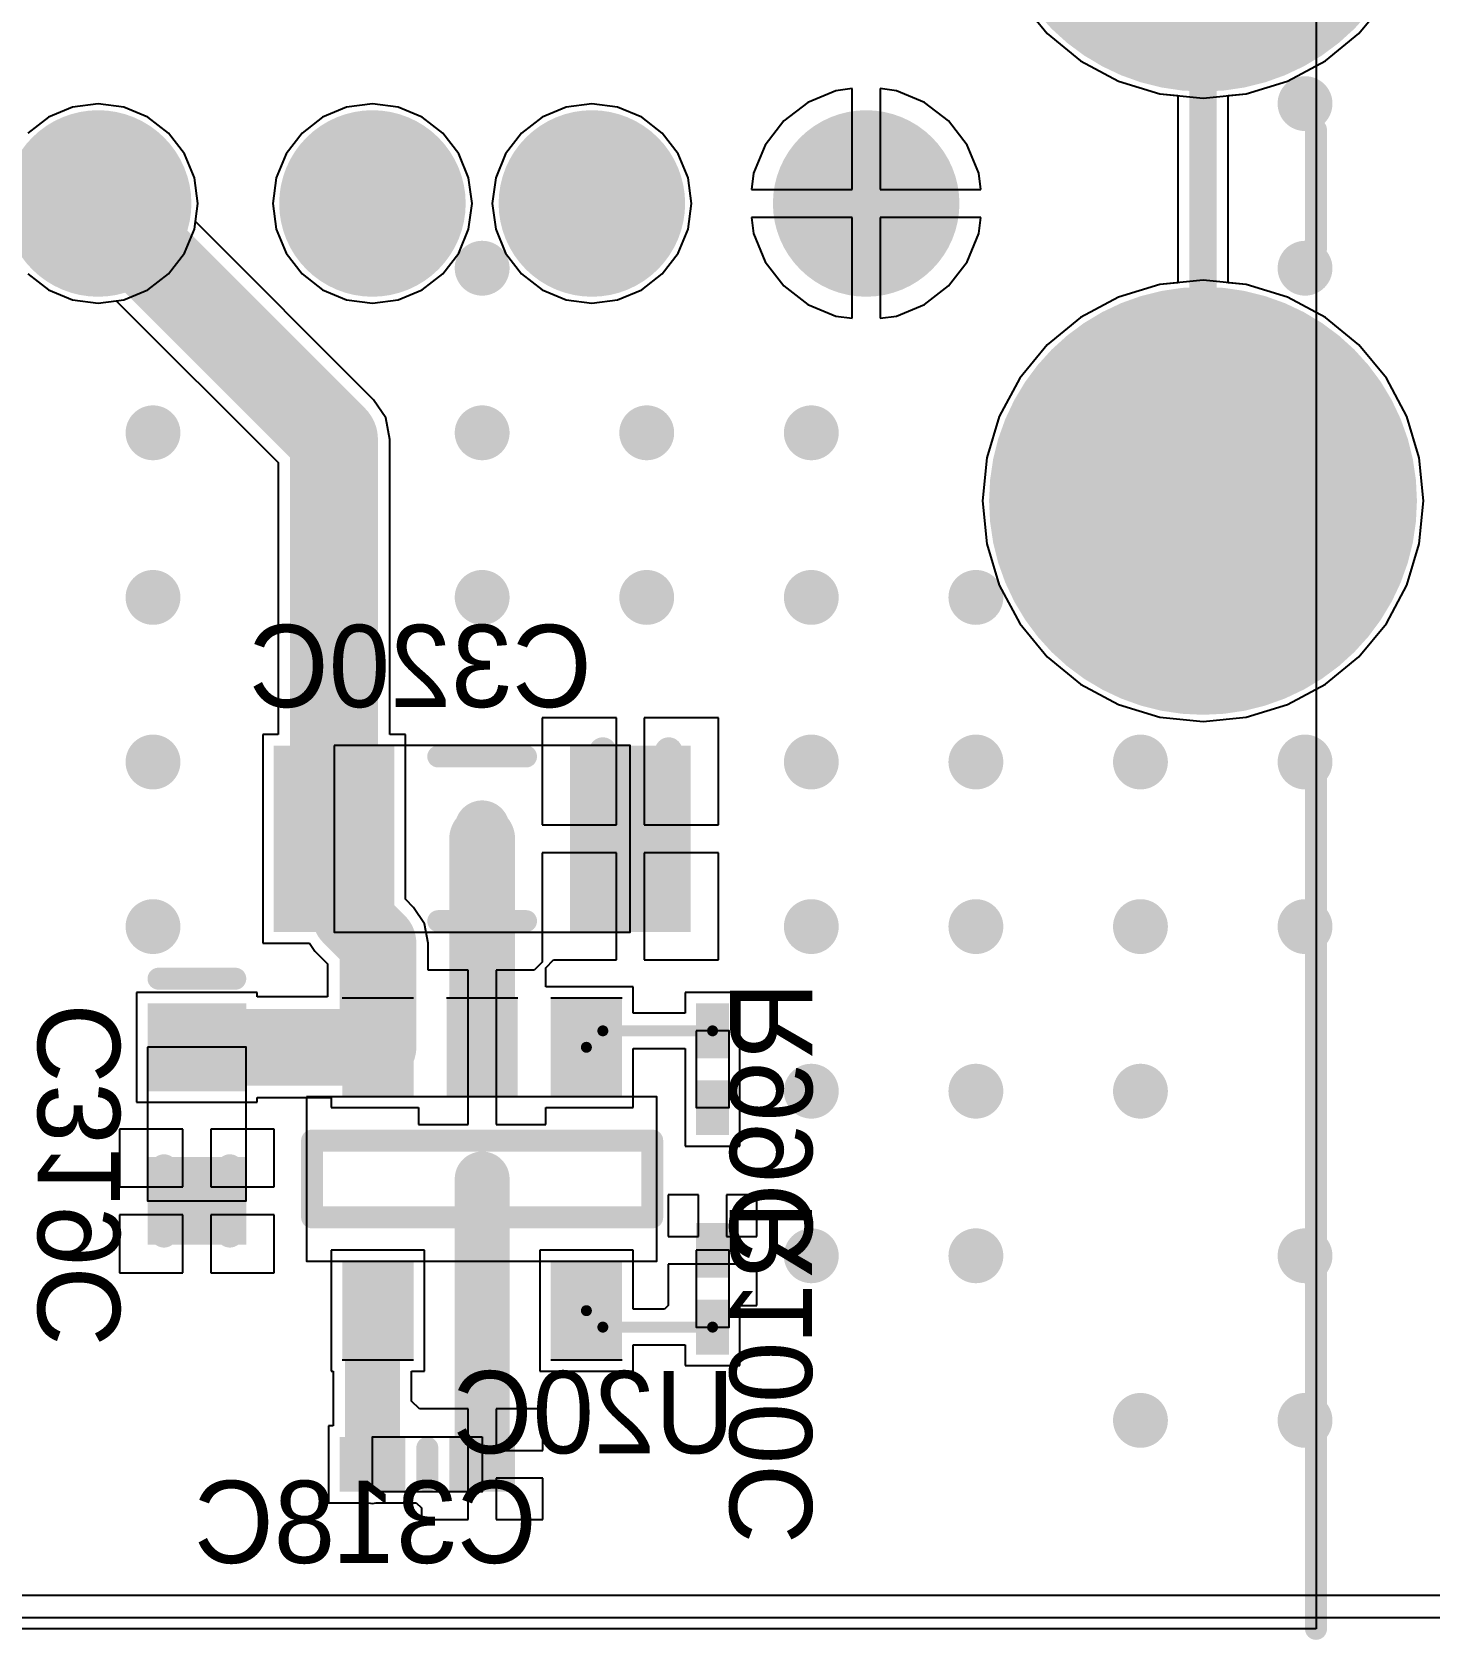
# Model space of a CAD drawing. Header units: millimetres. Extents: x 15 to 122, y 23 to 96.
# Drawn here: x 76.9 to 89.64, y 25 to 39.65 of the extents above; entities that cross this region are included whole.
import ezdxf

# ---------------------------------------------------------------- set-up
doc = ezdxf.new("R2010")
doc.units = ezdxf.units.MM
for name, color, linetype in [('Bottom Modules', 3, 'Continuous'), ('BottomLayer', 5, 'Continuous'), ('BottomOverlay', 54, 'Continuous'), ('BottomPaste', 16, 'Continuous'), ('TopLayer', 1, 'Continuous'), ('TopOverlay', 2, 'Continuous'), ('TopSolder', 216, 'Continuous'), ('Upper Modules', 80, 'Continuous')]:
    doc.layers.add(name, color=color, linetype=linetype)
doc.styles.get("Standard").update_dxf_attribs({"font": 'ARExthalf2.shx', "width": 0.1})

msp = doc.modelspace()

# ---------------------------------------------------------------- linework, layer by layer
at = {"layer": 'Bottom Modules'}
for p, q in [((79.72500183999999, 30.84999926), (80.37500308, 30.84999926)), ((80.67500247999999, 30.84999926), (81.32500372, 30.84999926)), ((81.62500057999999, 30.84999926), (82.27500182, 30.84999926)), ((80.37500308, 27.55000078), (79.72500183999999, 27.55000078)), ((82.27500182, 27.55000078), (81.62500057999999, 27.55000078))]:
    msp.add_line(p, q, dxfattribs=at)
for points in [[(79.65000072, 33.14999974), (79.65000072, 31.45000314), (82.3500004, 31.45000314), (82.3500004, 33.14999974)], [(82.95000428, 30.5500024), (82.95000428, 29.85000126), (83.25000367999999, 29.85000126), (83.25000367999999, 30.5500024)], [(77.94999904, 30.40000016), (77.94999904, 29.00000042), (78.84999724, 29.00000042), (78.84999724, 30.40000016)], [(79.40000375999999, 29.95000106), (79.40000375999999, 28.44999898), (82.5916796027311, 28.44999898), (82.5916796027311, 29.95000106)], [(82.9499992, 28.54999878), (82.9499992, 27.84999764), (83.2499986, 27.84999764), (83.2499986, 28.54999878)], [(81.00000309999999, 26.8499971), (81.00000309999999, 26.3499981), (80.00000255999998, 26.3499981), (80.00000255999998, 26.8499971)]]:
    msp.add_lwpolyline(points, close=True, dxfattribs=at)
at = {"layer": 'BottomLayer'}
for p, q in [((85.89901794, 39.94348627999999), (86.14894632, 39.63894536)), ((88.99105899999999, 39.63894536), (89.24098737999999, 39.94348627999999)), ((86.14894632, 39.63894536), (86.45348724, 39.38901698)), ((88.68651808, 39.38901698), (88.99105899999999, 39.63894536)), ((86.45348724, 39.38901698), (86.80093384, 39.20330234)), ((88.33907148, 39.20330234), (88.68651808, 39.38901698)), ((84.37300372, 39.13637588), (84.22485567999999, 39.11687122)), ((84.37300372, 38.21700002), (84.37300372, 39.13637588)), ((84.77515176, 39.11687122), (84.62700371999999, 39.13637588)), ((84.62700371999999, 39.13637588), (84.62700371999999, 38.21700002)), ((86.80093384, 39.20330234), (87.17793334, 39.08894137999999)), ((87.96207197999999, 39.08894137999999), (88.33907148, 39.20330234)), ((77.50000247999999, 38.997763), (77.26505501999999, 38.96683088)), ((77.73494993999999, 38.96683088), (77.50000247999999, 38.997763)), ((80.00000256, 38.997763), (79.7650551, 38.96683088)), ((80.23495002, 38.96683088), (80.00000256, 38.997763)), ((82.00000363999999, 38.997763), (81.76505618, 38.96683088)), ((82.23495109999999, 38.96683088), (82.00000363999999, 38.997763)), ((83.96845791999999, 39.0106662), (83.7482831, 38.84172064)), ((84.22485567999999, 39.11687122), (83.96845791999999, 39.0106662)), ((85.03154952, 39.0106662), (84.77515176, 39.11687122)), ((85.25172434, 38.84172064), (85.03154952, 39.0106662)), ((87.17793334, 39.08894137999999), (87.57000266, 39.05032576)), ((87.57000266, 39.05032576), (87.96207197999999, 39.08894137999999)), ((77.04611972, 38.87614526), (76.85811654, 38.73188596)), ((77.26505501999999, 38.96683088), (77.04611972, 38.87614526)), ((77.95388523999999, 38.87614526), (77.73494993999999, 38.96683088)), ((78.14188842, 38.73188596), (77.95388523999999, 38.87614526)), ((79.5461198, 38.87614526), (79.35811661999999, 38.73188596)), ((79.7650551, 38.96683088), (79.5461198, 38.87614526)), ((80.45388532, 38.87614526), (80.23495002, 38.96683088)), ((80.6418885, 38.73188596), (80.45388532, 38.87614526)), ((81.54612087999999, 38.87614526), (81.3581177, 38.73188596)), ((81.76505618, 38.96683088), (81.54612087999999, 38.87614526)), ((82.4538864, 38.87614526), (82.23495109999999, 38.96683088)), ((82.64188958, 38.73188596), (82.4538864, 38.87614526)), ((83.7482831, 38.84172064), (83.57933754, 38.62154836)), ((85.4206699, 38.62154836), (85.25172434, 38.84172064)), ((78.28614772, 38.54388024), (78.14188842, 38.73188596)), ((79.35811661999999, 38.73188596), (79.21385732, 38.54388024)), ((80.7861478, 38.54388024), (80.6418885, 38.73188596)), ((81.3581177, 38.73188596), (81.21385839999999, 38.54388024)), ((82.78614888, 38.54388024), (82.64188958, 38.73188596)), ((78.37683333999999, 38.32494748), (78.28614772, 38.54388024)), ((79.21385732, 38.54388024), (79.1231717, 38.32494748)), ((80.87683342, 38.32494748), (80.7861478, 38.54388024)), ((81.21385839999999, 38.54388024), (81.12317277999999, 38.32494748)), ((82.8768345, 38.32494748), (82.78614888, 38.54388024)), ((83.57933754, 38.62154836), (83.47313252, 38.36514806)), ((85.52687492, 38.36514806), (85.4206699, 38.62154836)), ((78.40776546, 38.09000002), (78.37683333999999, 38.32494748)), ((79.1231717, 38.32494748), (79.09223958, 38.09000002)), ((80.90776554, 38.09000002), (80.87683342, 38.32494748)), ((81.12317277999999, 38.32494748), (81.09224066, 38.09000002)), ((82.90776661999999, 38.09000002), (82.8768345, 38.32494748)), ((83.47313252, 38.36514806), (83.45362786, 38.21700002)), ((85.54637957999999, 38.21700002), (85.52687492, 38.36514806)), ((83.45362786, 38.21700002), (84.37300372, 38.21700002)), ((84.62700371999999, 38.21700002), (85.54637957999999, 38.21700002)), ((78.38603322, 37.92493049999999), (78.40776546, 38.09000002)), ((79.09223958, 38.09000002), (79.1231717, 37.85505256)), ((80.87683342, 37.85505256), (80.90776554, 38.09000002)), ((81.09224066, 38.09000002), (81.12317277999999, 37.85505256)), ((82.8768345, 37.85505256), (82.90776661999999, 38.09000002)), ((84.37300372, 37.96300002), (83.45362786, 37.96300002)), ((83.45362786, 37.96300002), (83.47313252, 37.81485198)), ((84.37300372, 37.04362416), (84.37300372, 37.96300002)), ((85.54637957999999, 37.96300002), (84.62700371999999, 37.96300002)), ((84.62700371999999, 37.96300002), (84.62700371999999, 37.04362416)), ((85.52687492, 37.81485198), (85.54637957999999, 37.96300002)), ((80.01048005999999, 36.30048366), (78.38603322, 37.92493049999999)), ((79.1231717, 37.85505256), (79.21385732, 37.6361198)), ((80.7861478, 37.6361198), (80.87683342, 37.85505256)), ((81.12317277999999, 37.85505256), (81.21385839999999, 37.6361198)), ((82.78614888, 37.6361198), (82.8768345, 37.85505256)), ((83.47313252, 37.81485198), (83.57933754, 37.55845168)), ((85.4206699, 37.55845168), (85.52687492, 37.81485198)), ((79.21385732, 37.6361198), (79.35811661999999, 37.44811408)), ((80.6418885, 37.44811408), (80.7861478, 37.6361198)), ((81.21385839999999, 37.6361198), (81.3581177, 37.44811408)), ((82.64188958, 37.44811408), (82.78614888, 37.6361198)), ((83.57933754, 37.55845168), (83.7482831, 37.3382794)), ((85.25172434, 37.3382794), (85.4206699, 37.55845168)), ((76.85811654, 37.44811408), (77.04611972, 37.30385477999999)), ((79.35811661999999, 37.44811408), (79.5461198, 37.30385477999999)), ((80.45388532, 37.30385477999999), (80.6418885, 37.44811408)), ((81.3581177, 37.44811408), (81.54612087999999, 37.30385477999999)), ((82.4538864, 37.30385477999999), (82.64188958, 37.44811408)), ((87.57000266, 37.3896763), (87.17793334, 37.35106068)), ((87.96207197999999, 37.35106068), (87.57000266, 37.3896763)), ((77.04611972, 37.30385477999999), (77.26505501999999, 37.21316916)), ((79.5461198, 37.30385477999999), (79.7650551, 37.21316916)), ((80.23495002, 37.21316916), (80.45388532, 37.30385477999999)), ((81.54612087999999, 37.30385477999999), (81.76505618, 37.21316916)), ((82.23495109999999, 37.21316916), (82.4538864, 37.30385477999999)), ((83.7482831, 37.3382794), (83.96845791999999, 37.16933384)), ((85.03154952, 37.16933384), (85.25172434, 37.3382794)), ((86.80093384, 37.23669972), (86.45348724, 37.05098508)), ((87.17793334, 37.35106068), (86.80093384, 37.23669972)), ((88.33907148, 37.23669972), (87.96207197999999, 37.35106068)), ((88.68651808, 37.05098508), (88.33907148, 37.23669972)), ((77.26505501999999, 37.21316916), (77.50000247999999, 37.18223704)), ((77.50000247999999, 37.18223704), (77.66507707999999, 37.20396928)), ((77.66507707999999, 37.20396928), (79.14020493999999, 35.72884141999999)), ((79.7650551, 37.21316916), (80.00000256, 37.18223704)), ((80.00000256, 37.18223704), (80.23495002, 37.21316916)), ((81.76505618, 37.21316916), (82.00000363999999, 37.18223704)), ((82.00000363999999, 37.18223704), (82.23495109999999, 37.21316916)), ((83.96845791999999, 37.16933384), (84.22485567999999, 37.06312882)), ((84.77515176, 37.06312882), (85.03154952, 37.16933384)), ((84.22485567999999, 37.06312882), (84.37300372, 37.04362416)), ((84.62700371999999, 37.04362416), (84.77515176, 37.06312882)), ((86.45348724, 37.05098508), (86.14894632, 36.8010567)), ((88.99105899999999, 36.8010567), (88.68651808, 37.05098508)), ((86.14894632, 36.8010567), (85.89901794, 36.49651578)), ((89.24098737999999, 36.49651578), (88.99105899999999, 36.8010567)), ((85.89901794, 36.49651578), (85.71330329999999, 36.14906918)), ((89.42670202, 36.14906918), (89.24098737999999, 36.49651578)), ((80.12099038, 36.1350941), (80.01048005999999, 36.30048366)), ((80.1597965, 35.94000432), (80.12099038, 36.1350941)), ((85.71330329999999, 36.14906918), (85.59894234, 35.77206968)), ((89.54106297999999, 35.77206968), (89.42670202, 36.14906918)), ((80.1597965, 33.24999954), (80.1597965, 35.94000432)), ((85.59894234, 35.77206968), (85.56032671999999, 35.38000036)), ((89.5796786, 35.38000036), (89.54106297999999, 35.77206968)), ((79.14020493999999, 35.72884141999999), (79.14020493999999, 33.24999954)), ((85.56032671999999, 35.38000036), (85.59894234, 34.98793104)), ((89.54106297999999, 34.98793104), (89.5796786, 35.38000036)), ((85.59894234, 34.98793104), (85.71330329999999, 34.61093154)), ((89.42670202, 34.61093154), (89.54106297999999, 34.98793104)), ((85.71330329999999, 34.61093154), (85.89901794, 34.26348494)), ((89.24098737999999, 34.26348494), (89.42670202, 34.61093154)), ((85.89901794, 34.26348494), (86.14894632, 33.95894402)), ((88.99105899999999, 33.95894402), (89.24098737999999, 34.26348494)), ((86.14894632, 33.95894402), (86.45348724, 33.70901564)), ((88.68651808, 33.70901564), (88.99105899999999, 33.95894402)), ((86.45348724, 33.70901564), (86.80093384, 33.523301)), ((88.33907148, 33.523301), (88.68651808, 33.70901564)), ((86.80093384, 33.523301), (87.17793334, 33.40894004)), ((87.17793334, 33.40894004), (87.57000266, 33.37032442)), ((87.57000266, 33.37032442), (87.96207197999999, 33.40894004)), ((87.96207197999999, 33.40894004), (88.33907148, 33.523301)), ((82.22300039999999, 33.40399974), (81.54600149999999, 33.40399974)), ((81.54600149999999, 33.40399974), (81.54600149999999, 32.42700144)), ((82.22300039999999, 32.42700144), (82.22300039999999, 33.40399974)), ((83.1539993, 33.40399974), (82.4770004, 33.40399974)), ((82.4770004, 33.40399974), (82.4770004, 32.42700144)), ((83.1539993, 32.42700144), (83.1539993, 33.40399974)), ((79.14020493999999, 33.24999954), (79.00000202, 33.24999954)), ((79.00000202, 33.24999954), (79.00000202, 31.35000334)), ((80.29999941999999, 33.24999954), (80.1597965, 33.24999954)), ((80.29999941999999, 31.74886462), (80.29999941999999, 33.24999954)), ((81.54600149999999, 32.42700144), (82.22300039999999, 32.42700144)), ((82.4770004, 32.42700144), (83.1539993, 32.42700144)), ((82.22300039999999, 32.17300144), (81.54600149999999, 32.17300144)), ((81.54600149999999, 32.17300144), (81.54600149999999, 31.19600822)), ((82.22300039999999, 31.19600314), (82.22300039999999, 32.17300144)), ((83.1539993, 32.17300144), (82.4770004, 32.17300144)), ((82.4770004, 32.17300144), (82.4770004, 31.19600314)), ((83.1539993, 31.19600314), (83.1539993, 32.17300144)), ((80.37443411999999, 31.67442992), (80.29999941999999, 31.74886462)), ((80.4738929, 31.52558084), (80.37443411999999, 31.67442992)), ((80.5088179, 31.34999826), (80.4738929, 31.52558084)), ((79.00000202, 31.35000334), (79.42583302, 31.35000334)), ((79.42583302, 31.35000334), (79.4755713, 31.2755661)), ((79.4755713, 31.2755661), (79.59118701999999, 31.15995038)), ((80.5088179, 31.10399926), (80.5088179, 31.34999826)), ((79.59118701999999, 31.15995038), (79.59118701999999, 30.8588156)), ((80.87300309999999, 31.10399926), (80.5088179, 31.10399926)), ((80.87300309999999, 30.40000016), (80.87300309999999, 31.10399926)), ((81.4752879, 31.10399926), (81.1270031, 31.10399926)), ((81.1270031, 31.10399926), (81.1270031, 30.40000016)), ((81.54599642, 31.17470778), (81.4752879, 31.10399926)), ((81.54600149999999, 31.19600822), (81.54599642, 31.19600822)), ((81.54599642, 31.19600822), (81.54599642, 31.17470778)), ((81.57900371999999, 30.94999906), (81.57900371999999, 31.10399418)), ((81.57900371999999, 31.10399418), (81.5790088, 31.10399418)), ((81.5790088, 31.12529462), (81.64971732, 31.19600314)), ((81.5790088, 31.10399418), (81.5790088, 31.12529462)), ((81.64971732, 31.19600314), (82.22300039999999, 31.19600314)), ((82.4770004, 31.19600314), (83.1539993, 31.19600314)), ((82.37500161999999, 30.94999906), (81.57900371999999, 30.94999906)), ((82.37500161999999, 30.71236174), (82.37500161999999, 30.94999906)), ((78.94999704, 30.89999916), (77.84999924, 30.89999916)), ((77.84999924, 30.89999916), (77.84999924, 29.90000116)), ((78.94999704, 30.8588156), (78.94999704, 30.89999916)), ((79.59118701999999, 30.8588156), (78.94999704, 30.8588156)), ((83.35000348, 30.9000017), (82.85000448, 30.9000017)), ((82.85000448, 30.9000017), (82.85000448, 30.71236174)), ((83.35000348, 30.2707167), (83.35000348, 30.9000017)), ((82.85000448, 30.71236174), (82.37500161999999, 30.71236174)), ((80.87300309999999, 29.69600106), (80.87300309999999, 30.40000016)), ((81.1270031, 30.40000016), (81.1270031, 29.69600106)), ((82.37500161999999, 29.85000126), (82.37500161999999, 30.38764306)), ((82.37500161999999, 30.38764306), (82.85000448, 30.38764306)), ((82.85000448, 30.38764306), (82.85000448, 30.27071924)), ((82.85000448, 30.27071924), (82.85000194, 30.2707167)), ((82.85000194, 30.2707167), (82.85000448, 30.27071416)), ((82.85000448, 30.27071416), (82.85000194, 30.2000031)), ((82.85000194, 30.2000031), (82.85000194, 30.20000056)), ((82.85000194, 30.20000056), (82.85000194, 30.20000056)), ((82.85000194, 30.20000056), (82.85000448, 30.12929204)), ((83.35000348, 30.27071416), (83.35000602, 30.2707167)), ((83.35000602, 30.2707167), (83.35000348, 30.2707167)), ((83.35000602, 30.2000031), (83.35000348, 30.27071416)), ((83.35000348, 30.12929204), (83.35000602, 30.20000056)), ((83.35000602, 30.20000056), (83.35000602, 30.2000031)), ((83.35000602, 30.2000031), (83.35000602, 30.2000031)), ((82.85000448, 30.12929204), (82.85000194, 30.1292895)), ((82.85000194, 30.1292895), (82.85000448, 30.1292895)), ((82.85000448, 30.1292895), (82.85000448, 29.50000196)), ((83.35000602, 30.1292895), (83.35000348, 30.12929204)), ((83.35000348, 30.12928696), (83.35000602, 30.1292895)), ((83.35000348, 29.50000196), (83.35000348, 30.12928696)), ((77.84999924, 29.90000116), (78.94999704, 29.90000116)), ((78.94999704, 29.90000116), (78.94999704, 29.94118472)), ((78.94999704, 29.94118472), (79.62500204, 29.94118472)), ((79.62500204, 29.94118472), (79.62500204, 29.85000126)), ((79.62500204, 29.85000126), (80.42100248, 29.85000126)), ((80.42100248, 29.85000126), (80.42100248, 29.69600106)), ((81.57900371999999, 29.69600106), (81.57900371999999, 29.85000126)), ((81.57900371999999, 29.85000126), (82.37500161999999, 29.85000126)), ((78.27299814, 29.65399962), (77.69599903999999, 29.65399962)), ((77.69599903999999, 29.65399962), (77.69599903999999, 29.12700042)), ((78.27299814, 29.12700042), (78.27299814, 29.65399962)), ((79.10399724, 29.65399962), (78.52699813999999, 29.65399962)), ((78.52699813999999, 29.65399962), (78.52699813999999, 29.12700042)), ((79.10399724, 29.12700042), (79.10399724, 29.65399962)), ((80.42100248, 29.69600106), (80.87300309999999, 29.69600106)), ((81.1270031, 29.69600106), (81.57900371999999, 29.69600106)), ((82.85000448, 29.50000196), (83.35000348, 29.50000196)), ((77.69599903999999, 29.12700042), (78.27299814, 29.12700042)), ((78.52699813999999, 29.12700042), (79.10399724, 29.12700042)), ((82.9729989, 29.05399828), (82.69599919999999, 29.05399828)), ((82.69599919999999, 29.05399828), (82.69599919999999, 28.67699878)), ((82.9729989, 28.67699878), (82.9729989, 29.05399828)), ((83.50399859999999, 29.05399828), (83.2269989, 29.05399828)), ((83.2269989, 29.05399828), (83.2269989, 28.67699878)), ((83.50399859999999, 28.67699878), (83.50399859999999, 29.05399828)), ((78.27299814, 28.87300042), (77.69599903999999, 28.87300042)), ((77.69599903999999, 28.87300042), (77.69599903999999, 28.34600122)), ((78.27299814, 28.34600122), (78.27299814, 28.87300042)), ((79.10399724, 28.87300042), (78.52699813999999, 28.87300042)), ((78.52699813999999, 28.87300042), (78.52699813999999, 28.34600122)), ((79.10399724, 28.34600122), (79.10399724, 28.87300042)), ((82.69599919999999, 28.67699878), (82.9729989, 28.67699878)), ((83.2269989, 28.67699878), (83.50399859999999, 28.67699878)), ((80.47500287999999, 28.54999878), (79.62500204, 28.54999878)), ((79.62500204, 28.54999878), (79.62500204, 27.45000098)), ((80.47500287999999, 27.45000098), (80.47500287999999, 28.54999878)), ((82.37500161999999, 28.54999878), (81.52500078, 28.54999878)), ((81.52500078, 28.54999878), (81.52500078, 27.45000098)), ((82.37500161999999, 28.01235698), (82.37500161999999, 28.54999878)), ((77.69599903999999, 28.34600122), (78.27299814, 28.34600122)), ((78.52699813999999, 28.34600122), (79.10399724, 28.34600122)), ((83.50399859999999, 28.42299878), (82.69599919999999, 28.42299878)), ((82.69599919999999, 28.42299878), (82.69599919999999, 28.04600182)), ((83.50399859999999, 28.04599928), (83.50399859999999, 28.42299878)), ((82.66235182, 28.01235698), (82.37500161999999, 28.01235698)), ((82.69599919999999, 28.04600436), (82.66235182, 28.01235698)), ((82.69599919999999, 28.04600182), (82.69599919999999, 28.04600436)), ((82.69599919999999, 28.04600182), (82.69599919999999, 28.04600182)), ((83.34999839999999, 27.49999834), (83.34999839999999, 28.04599928)), ((83.34999839999999, 28.04599928), (83.50399859999999, 28.04599928)), ((82.37500161999999, 27.45000098), (82.37500161999999, 27.6876383)), ((82.37500161999999, 27.6876383), (82.8499994, 27.6876383)), ((82.8499994, 27.6876383), (82.8499994, 27.49999834)), ((79.62500204, 27.45000098), (79.64314526, 27.45000098)), ((79.64314526, 27.45000098), (79.64314526, 26.9499969)), ((80.35685986, 27.1747107), (80.35685986, 27.45000098)), ((80.35685986, 27.45000098), (80.47500287999999, 27.45000098)), ((81.52500078, 27.45000098), (82.37500161999999, 27.45000098)), ((82.8499994, 27.49999834), (83.34999839999999, 27.49999834)), ((80.42757092, 27.10399964), (80.35685986, 27.1747107)), ((80.44600623999999, 27.10399964), (80.42757092, 27.10399964)), ((80.44600623999999, 27.1039971), (80.44600623999999, 27.10399964)), ((80.87300309999999, 27.1039971), (80.44600623999999, 27.1039971)), ((80.87300309999999, 26.5999976), (80.87300309999999, 27.1039971)), ((81.5540025, 27.1039971), (81.1270031, 27.1039971)), ((81.1270031, 27.1039971), (81.1270031, 26.7269976)), ((81.5540025, 26.7269976), (81.5540025, 27.1039971)), ((79.64314526, 26.9499969), (79.60000336, 26.9499969)), ((79.60000336, 26.9499969), (79.60000336, 26.2499983)), ((81.1270031, 26.7269976), (81.5540025, 26.7269976)), ((80.87300309999999, 26.0959981), (80.87300309999999, 26.5999976)), ((81.5540025, 26.4729976), (81.1270031, 26.4729976)), ((81.1270031, 26.4729976), (81.1270031, 26.0959981)), ((81.5540025, 26.0959981), (81.5540025, 26.4729976)), ((79.60000336, 26.2499983), (79.96552713999999, 26.2499983)), ((79.96552713999999, 26.2499983), (80.00000256, 26.2431403)), ((80.00000256, 26.2431403), (80.03447797999999, 26.2499983)), ((80.03447797999999, 26.2499983), (80.37528755999999, 26.2499983)), ((80.37528755999999, 26.2499983), (80.3752901, 26.24999576)), ((80.3752901, 26.24999576), (80.37529264, 26.2499983)), ((80.37529264, 26.2499983), (80.39999922, 26.24999576)), ((80.39999922, 26.24999576), (80.44600369999999, 26.20399382)), ((80.44600369999999, 26.20399382), (80.44600369999999, 26.0959981)), ((80.44600369999999, 26.0959981), (80.87300309999999, 26.0959981)), ((81.1270031, 26.0959981), (81.5540025, 26.0959981)), ((89.79608152, 25.40391922), (72.70392113999999, 25.40391922))]:
    msp.add_line(p, q, dxfattribs=at)
for points, const_width in [([(86.62000202, 41.0600017, 1), (88.5200033, 41.0600017, 1)], 1.89999874), ([(88.37497438, 38.99998804, 1), (88.62497134, 38.99998804, 1)], 0.2499995), ([(77.10000328, 38.09000002, 1), (77.90000168, 38.09000002, 1)], 0.7999984), ([(79.60000336, 38.09000002, 1), (80.40000176, 38.09000002, 1)], 0.7999984), ([(81.60000443999999, 38.09000002, 1), (82.40000284, 38.09000002, 1)], 0.7999984), ([(84.10000452, 38.09000002, 1), (84.90000291999999, 38.09000002, 1)], 0.7999984), ([(77.30000541999999, 38.09000002, 1), (77.70000462, 38.09000002, 1)], 0.3999992), ([(80.87497667999999, 37.4999885, 1), (81.12497364, 37.4999885, 1)], 0.2499995), ([(88.37497438, 37.4999885, 1), (88.62497134, 37.4999885, 1)], 0.2499995), ([(86.62000202, 35.38000036, 1), (88.5200033, 35.38000036, 1)], 1.89999874), ([(79.45000112, 35.94000432, 1), (79.85000031999999, 35.94000432, 1)], 0.3999992), ([(79.45000112, 35.94000432, 1), (79.85000031999999, 35.94000432, 1)], 0.3999992), ([(77.8749776, 35.99998896, 1), (78.12497456, 35.99998896, 1)], 0.2499995), ([(80.87497667999999, 35.99998896, 1), (81.12497364, 35.99998896, 1)], 0.2499995), ([(82.37497622, 35.99998896, 1), (82.62497318, 35.99998896, 1)], 0.2499995), ([(83.87497576, 35.99998896, 1), (84.12497272, 35.99998896, 1)], 0.2499995), ([(77.8749776, 34.49998942, 1), (78.12497456, 34.49998942, 1)], 0.2499995), ([(80.87497667999999, 34.49998942, 1), (81.12497364, 34.49998942, 1)], 0.2499995), ([(82.37497622, 34.49998942, 1), (82.62497318, 34.49998942, 1)], 0.2499995), ([(83.87497576, 34.49998942, 1), (84.12497272, 34.49998942, 1)], 0.2499995), ([(85.37497529999999, 34.49998942, 1), (85.62497225999999, 34.49998942, 1)], 0.2499995), ([(77.8749776, 32.99998988, 1), (78.12497456, 32.99998988, 1)], 0.2499995), ([(82.03750165999999, 33.09999984, 1), (82.16250013999999, 33.09999984, 1)], 0.12499848), ([(82.63750046, 33.09999984, 1), (82.76249894, 33.09999984, 1)], 0.12499848), ([(83.87497576, 32.99998988, 1), (84.12497272, 32.99998988, 1)], 0.2499995), ([(85.37497529999999, 32.99998988, 1), (85.62497225999999, 32.99998988, 1)], 0.2499995), ([(86.87497484, 32.99998988, 1), (87.1249718, 32.99998988, 1)], 0.2499995), ([(88.37497438, 32.99998988, 1), (88.62497134, 32.99998988, 1)], 0.2499995), ([(82.03750165999999, 32.80000044, 1), (82.16250013999999, 32.80000044, 1)], 0.12499848), ([(82.63750046, 32.80000044, 1), (82.76249894, 32.80000044, 1)], 0.12499848), ([(79.45000112, 32.30000144, 1), (79.85000031999999, 32.30000144, 1)], 0.3999992), ([(80.85000339999999, 32.2999989, 1), (81.1500028, 32.2999989, 1)], 0.2999994), ([(80.87500462, 32.3999987, 1), (81.12500157999999, 32.3999987, 1)], 0.2499995), ([(80.87500462, 32.2999989, 1), (81.12500157999999, 32.2999989, 1)], 0.2499995), ([(80.87500462, 32.2999989, 1), (81.12500157999999, 32.2999989, 1)], 0.2499995), ([(82.03750165999999, 32.50000104, 1), (82.16250013999999, 32.50000104, 1)], 0.12499848), ([(82.63750046, 32.50000104, 1), (82.76249894, 32.50000104, 1)], 0.12499848), ([(82.03750165999999, 32.20000164, 1), (82.16250013999999, 32.20000164, 1)], 0.12499848), ([(82.63750046, 32.20000164, 1), (82.76249894, 32.20000164, 1)], 0.12499848), ([(79.62500204, 31.59999776, 1), (79.97500387999999, 31.59999776, 1)], 0.3499993), ([(82.03750165999999, 31.90000224, 1), (82.16250013999999, 31.90000224, 1)], 0.12499848), ([(82.63750046, 31.90000224, 1), (82.76249894, 31.90000224, 1)], 0.12499848), ([(77.8749776, 31.49999034, 1), (78.12497456, 31.49999034, 1)], 0.2499995), ([(79.87500154, 31.34999826, 1), (80.22500337999999, 31.34999826, 1)], 0.3499993), ([(79.87500154, 31.34999826, 1), (80.22500337999999, 31.34999826, 1)], 0.3499993), ([(82.03750165999999, 31.60000284, 1), (82.16250013999999, 31.60000284, 1)], 0.12499848), ([(82.63750046, 31.60000284, 1), (82.76249894, 31.60000284, 1)], 0.12499848), ([(83.87497576, 31.49999034, 1), (84.12497272, 31.49999034, 1)], 0.2499995), ([(85.37497529999999, 31.49999034, 1), (85.62497225999999, 31.49999034, 1)], 0.2499995), ([(86.87497484, 31.49999034, 1), (87.1249718, 31.49999034, 1)], 0.2499995), ([(88.37497438, 31.49999034, 1), (88.62497134, 31.49999034, 1)], 0.2499995), ([(78.22499721999999, 30.40000016, 1), (78.57499906, 30.40000016, 1)], 0.3499993), ([(79.87500154, 30.40000016, 1), (80.22500337999999, 30.40000016, 1)], 0.3499993), ([(79.87500154, 30.40000016, 1), (80.22500337999999, 30.40000016, 1)], 0.3499993), ([(80.85000339999999, 30.40000016, 1), (81.1500028, 30.40000016, 1)], 0.2999994), ([(83.03750473999999, 30.5500024, 1), (83.16250321999999, 30.5500024, 1)], 0.12499848), ([(82.07500222, 30.5500024, 1), (82.12499958, 30.5500024, 1)], 0.0499999), ([(82.07500222, 30.5500024, 1), (82.12499958, 30.5500024, 1)], 0.0499999), ([(83.0750053, 30.5500024, 1), (83.12500265999999, 30.5500024, 1)], 0.0499999), ([(81.92499998, 30.40000016, 1), (81.97499734, 30.40000016, 1)], 0.0499999), ([(83.87497576, 29.9999908, 1), (84.12497272, 29.9999908, 1)], 0.2499995), ([(85.37497529999999, 29.9999908, 1), (85.62497225999999, 29.9999908, 1)], 0.2499995), ([(86.87497484, 29.9999908, 1), (87.1249718, 29.9999908, 1)], 0.2499995), ([(83.03750473999999, 29.85000126, 1), (83.16250321999999, 29.85000126, 1)], 0.12499848), ([(80.87500208, 29.20000002, 1), (81.12499903999999, 29.20000002, 1)], 0.2499995), ([(80.87500208, 29.20000002, 1), (81.12499903999999, 29.20000002, 1)], 0.2499995), ([(80.87500462, 29.19999748, 1), (81.12500157999999, 29.19999748, 1)], 0.2499995), ([(80.87500462, 29.19999748, 1), (81.12500157999999, 29.19999748, 1)], 0.2499995), ([(78.03750203999999, 29.29999982, 1), (78.16250052, 29.29999982, 1)], 0.12499848), ([(78.63750084, 29.29999982, 1), (78.76249931999999, 29.29999982, 1)], 0.12499848), ([(78.03750203999999, 29.00000042, 1), (78.16250052, 29.00000042, 1)], 0.12499848), ([(78.63750084, 29.00000042, 1), (78.76249931999999, 29.00000042, 1)], 0.12499848), ([(78.03750203999999, 28.70000102, 1), (78.16250052, 28.70000102, 1)], 0.12499848), ([(78.63750084, 28.70000102, 1), (78.76249931999999, 28.70000102, 1)], 0.12499848), ([(83.87497576, 28.49999126, 1), (84.12497272, 28.49999126, 1)], 0.2499995), ([(85.37497529999999, 28.49999126, 1), (85.62497225999999, 28.49999126, 1)], 0.2499995), ([(88.37497438, 28.49999126, 1), (88.62497134, 28.49999126, 1)], 0.2499995), ([(83.03749966, 28.54999878, 1), (83.16249814, 28.54999878, 1)], 0.12499848), ([(79.87500408, 27.95000252, 1), (80.12500104, 27.95000252, 1)], 0.2499995), ([(79.87500408, 27.95000252, 1), (80.12500104, 27.95000252, 1)], 0.2499995), ([(79.92500144, 27.99999988, 1), (80.17499839999999, 27.99999988, 1)], 0.2499995), ([(81.92499998, 27.99999988, 1), (81.97499734, 27.99999988, 1)], 0.0499999), ([(82.07500222, 27.84999764, 1), (82.12499958, 27.84999764, 1)], 0.0499999), ([(82.07500222, 27.84999764, 1), (82.12499958, 27.84999764, 1)], 0.0499999), ([(83.03749966, 27.84999764, 1), (83.16249814, 27.84999764, 1)], 0.12499848), ([(83.07500021999999, 27.84999764, 1), (83.12499758, 27.84999764, 1)], 0.0499999), ([(86.87497484, 26.99999172, 1), (87.1249718, 26.99999172, 1)], 0.2499995), ([(88.37497438, 26.99999172, 1), (88.62497134, 26.99999172, 1)], 0.2499995), ([(79.87500408, 26.5999976, 1), (80.12500104, 26.5999976, 1)], 0.2499995), ([(79.83750098, 26.69999994, 1), (79.96249945999999, 26.69999994, 1)], 0.12499848), ([(80.87500462, 26.5999976, 1), (81.12500157999999, 26.5999976, 1)], 0.2499995), ([(80.03750058, 26.50000034, 1), (80.16249906, 26.50000034, 1)], 0.12499848)]:
    msp.add_lwpolyline(points, format="xyb", close=True, dxfattribs=dict(at, const_width=const_width))
for points, const_width in [([(77.50000501999999, 38.09000002), (79.65000072, 35.94000432)], 0.80000094), ([(79.65000072, 32.30000144), (79.65000072, 35.94000432)], 0.80000094), ([(81.0000031, 30.40000016), (81.0000031, 32.2999989)], 0.5999987999999999), ([(81.0000031, 32.2999989), (81.0000031, 32.3999987)], 0.499999), ([(79.80000296, 31.59999776), (80.05000246, 31.34999826)], 0.7000011399999999), ([(80.05000246, 30.40000016), (80.05000246, 31.34999826)], 0.7000011399999999), ([(78.39999814, 30.40000016), (80.05000246, 30.40000016)], 0.7000011399999999), ([(81.94999865999999, 30.40000016), (82.1000009, 30.5500024)], 0.0999998), ([(82.1000009, 30.5500024), (83.10000398, 30.5500024)], 0.0999998), ([(81.00000055999999, 29.20000002), (81.0000031, 29.19999748)], 0.499999), ([(81.0000031, 26.5999976), (81.0000031, 29.19999748)], 0.499999), ([(80.00000256, 27.95000252), (80.04999991999999, 27.99999988)], 0.499999), ([(80.00000256, 26.5999976), (80.00000256, 27.95000252)], 0.499999), ([(81.94999865999999, 27.99999988), (82.1000009, 27.84999764)], 0.0999998), ([(82.1000009, 27.84999764), (83.09999889999999, 27.84999764)], 0.0999998)]:
    msp.add_lwpolyline(points, dxfattribs=dict(at, const_width=const_width))
for points in [[(80.19999962, 31.45000314), (80.19999962, 33.14999974), (79.10000181999999, 31.45000314), (79.10000181999999, 33.14999974)], [(82.89999929999999, 31.45000314), (82.89999929999999, 33.14999974), (81.8000015, 31.45000314), (81.8000015, 33.14999974)], [(78.84999724, 30.79999936), (77.94999904, 30.79999936), (78.84999724, 30.00000096), (77.94999904, 30.00000096)], [(80.37500308, 30.84999926), (79.72500183999999, 30.84999926), (80.37500308, 29.95000106), (79.72500183999999, 29.95000106)], [(81.32500372, 30.84999926), (80.67500247999999, 30.84999926), (81.32500372, 29.95000106), (80.67500247999999, 29.95000106)], [(82.27500182, 30.84999926), (81.62500057999999, 30.84999926), (82.27500182, 29.95000106), (81.62500057999999, 29.95000106)], [(82.95000428, 30.3000029), (83.25000367999999, 30.3000029), (82.95000428, 30.8000019), (83.25000367999999, 30.8000019)], [(82.95000428, 29.60000176), (83.25000367999999, 29.60000176), (82.95000428, 30.10000076), (83.25000367999999, 30.10000076)], [(78.84999724, 29.39999962), (77.94999904, 29.39999962), (78.84999724, 28.60000122), (77.94999904, 28.60000122)], [(83.2499986, 28.79999828), (82.9499992, 28.79999828), (83.2499986, 28.29999928), (82.9499992, 28.29999928)], [(80.37500308, 28.44999898), (79.72500183999999, 28.44999898), (80.37500308, 27.55000078), (79.72500183999999, 27.55000078)], [(82.27500182, 28.44999898), (81.62500057999999, 28.44999898), (82.27500182, 27.55000078), (81.62500057999999, 27.55000078)], [(83.2499986, 28.09999714), (82.9499992, 28.09999714), (83.2499986, 27.59999814), (82.9499992, 27.59999814)], [(79.70000316, 26.8499971), (79.70000316, 26.3499981), (80.30000195999999, 26.8499971), (80.30000195999999, 26.3499981)], [(80.7000037, 26.8499971), (80.7000037, 26.3499981), (81.30000249999999, 26.8499971), (81.30000249999999, 26.3499981)]]:
    msp.add_solid(points, dxfattribs=at)
at = {"layer": 'BottomOverlay', "const_width": 0.1999996}
for points in [[(80.60000136, 33.05000248), (81.39999976, 33.05000248)], [(80.60000136, 31.55000294), (81.39999976, 31.55000294)], [(78.04999884, 31.02506622), (78.74999998, 31.02506622)], [(79.45000366, 29.54999932), (82.55000254, 29.54999932)], [(79.45000366, 28.85000072), (79.45000366, 29.54999932)], [(82.55000254, 28.85000072), (82.55000254, 29.54999932)], [(79.45000366, 28.85000072), (82.55000254, 28.85000072)], [(80.50000156, 26.45000044), (80.50000156, 26.74999984)]]:
    msp.add_lwpolyline(points, dxfattribs=at)
at = {"layer": 'BottomOverlay'}
for points, const_width in [([(80.55000145999999, 33.05000248, 1), (80.65000126, 33.05000248, 1)], 0.0999998), ([(81.34999986, 33.05000248, 1), (81.44999965999999, 33.05000248, 1)], 0.0999998), ([(80.55000145999999, 31.55000294, 1), (80.65000126, 31.55000294, 1)], 0.0999998), ([(81.34999986, 31.55000294, 1), (81.44999965999999, 31.55000294, 1)], 0.0999998), ([(77.99999894, 31.02506622, 1), (78.09999873999999, 31.02506622, 1)], 0.0999998), ([(78.70000008, 31.02506622, 1), (78.79999988, 31.02506622, 1)], 0.0999998), ([(79.30000396, 30.40000016, 1), (79.05000192, 30.40000016, 1)], 0.2499995), ([(78.98750267999999, 30.40000016, 1), (79.11250116, 30.40000016, 1)], 0.12499848), ([(79.23750471999999, 30.40000016, 1), (79.36250319999999, 30.40000016, 1)], 0.12499848), ([(79.40000375999999, 29.54999932, 1), (79.50000356, 29.54999932, 1)], 0.0999998), ([(79.40000375999999, 29.54999932, 1), (79.50000356, 29.54999932, 1)], 0.0999998), ([(82.50000263999999, 29.54999932, 1), (82.60000244, 29.54999932, 1)], 0.0999998), ([(82.50000263999999, 29.54999932, 1), (82.60000244, 29.54999932, 1)], 0.0999998), ([(79.40000375999999, 28.85000072, 1), (79.50000356, 28.85000072, 1)], 0.0999998), ([(79.40000375999999, 28.85000072, 1), (79.50000356, 28.85000072, 1)], 0.0999998), ([(82.50000263999999, 28.85000072, 1), (82.60000244, 28.85000072, 1)], 0.0999998), ([(82.50000263999999, 28.85000072, 1), (82.60000244, 28.85000072, 1)], 0.0999998), ([(80.45000166, 26.74999984, 1), (80.55000145999999, 26.74999984, 1)], 0.0999998), ([(80.45000166, 26.45000044, 1), (80.55000145999999, 26.45000044, 1)], 0.0999998)]:
    msp.add_lwpolyline(points, format="xyb", close=True, dxfattribs=dict(at, const_width=const_width))
at = {"layer": 'BottomPaste'}
for points in [[(80.19999962, 31.45000314), (80.19999962, 33.14999974), (79.10000181999999, 31.45000314), (79.10000181999999, 33.14999974)], [(80.19999962, 31.45000314), (80.19999962, 33.14999974), (79.10000181999999, 31.45000314), (79.10000181999999, 33.14999974)], [(82.89999929999999, 31.45000314), (82.89999929999999, 33.14999974), (81.8000015, 31.45000314), (81.8000015, 33.14999974)], [(82.89999929999999, 31.45000314), (82.89999929999999, 33.14999974), (81.8000015, 31.45000314), (81.8000015, 33.14999974)], [(78.84999724, 30.79999936), (77.94999904, 30.79999936), (78.84999724, 30.00000096), (77.94999904, 30.00000096)], [(78.84999724, 30.79999936), (77.94999904, 30.79999936), (78.84999724, 30.00000096), (77.94999904, 30.00000096)], [(80.37500308, 30.84999926), (79.72500183999999, 30.84999926), (80.37500308, 29.95000106), (79.72500183999999, 29.95000106)], [(80.37500308, 30.84999926), (79.72500183999999, 30.84999926), (80.37500308, 29.95000106), (79.72500183999999, 29.95000106)], [(81.32500372, 30.84999926), (80.67500247999999, 30.84999926), (81.32500372, 29.95000106), (80.67500247999999, 29.95000106)], [(81.32500372, 30.84999926), (80.67500247999999, 30.84999926), (81.32500372, 29.95000106), (80.67500247999999, 29.95000106)], [(82.27500182, 30.84999926), (81.62500057999999, 30.84999926), (82.27500182, 29.95000106), (81.62500057999999, 29.95000106)], [(82.27500182, 30.84999926), (81.62500057999999, 30.84999926), (82.27500182, 29.95000106), (81.62500057999999, 29.95000106)], [(82.95000428, 30.3000029), (83.25000367999999, 30.3000029), (82.95000428, 30.8000019), (83.25000367999999, 30.8000019)], [(82.95000428, 30.3000029), (83.25000367999999, 30.3000029), (82.95000428, 30.8000019), (83.25000367999999, 30.8000019)], [(82.95000428, 29.60000176), (83.25000367999999, 29.60000176), (82.95000428, 30.10000076), (83.25000367999999, 30.10000076)], [(82.95000428, 29.60000176), (83.25000367999999, 29.60000176), (82.95000428, 30.10000076), (83.25000367999999, 30.10000076)], [(78.84999724, 29.39999962), (77.94999904, 29.39999962), (78.84999724, 28.60000122), (77.94999904, 28.60000122)], [(78.84999724, 29.39999962), (77.94999904, 29.39999962), (78.84999724, 28.60000122), (77.94999904, 28.60000122)], [(83.2499986, 28.79999828), (82.9499992, 28.79999828), (83.2499986, 28.29999928), (82.9499992, 28.29999928)], [(83.2499986, 28.79999828), (82.9499992, 28.79999828), (83.2499986, 28.29999928), (82.9499992, 28.29999928)], [(80.37500308, 28.44999898), (79.72500183999999, 28.44999898), (80.37500308, 27.55000078), (79.72500183999999, 27.55000078)], [(80.37500308, 28.44999898), (79.72500183999999, 28.44999898), (80.37500308, 27.55000078), (79.72500183999999, 27.55000078)], [(82.27500182, 28.44999898), (81.62500057999999, 28.44999898), (82.27500182, 27.55000078), (81.62500057999999, 27.55000078)], [(82.27500182, 28.44999898), (81.62500057999999, 28.44999898), (82.27500182, 27.55000078), (81.62500057999999, 27.55000078)], [(83.2499986, 28.09999714), (82.9499992, 28.09999714), (83.2499986, 27.59999814), (82.9499992, 27.59999814)], [(83.2499986, 28.09999714), (82.9499992, 28.09999714), (83.2499986, 27.59999814), (82.9499992, 27.59999814)], [(79.70000316, 26.8499971), (79.70000316, 26.3499981), (80.30000195999999, 26.8499971), (80.30000195999999, 26.3499981)], [(79.70000316, 26.8499971), (79.70000316, 26.3499981), (80.30000195999999, 26.8499971), (80.30000195999999, 26.3499981)], [(80.7000037, 26.8499971), (80.7000037, 26.3499981), (81.30000249999999, 26.8499971), (81.30000249999999, 26.3499981)], [(80.7000037, 26.8499971), (80.7000037, 26.3499981), (81.30000249999999, 26.8499971), (81.30000249999999, 26.3499981)]]:
    msp.add_solid(points, dxfattribs=at)
at = {"layer": 'TopLayer'}
for p, q in [((85.89901794, 39.94348627999999), (86.14894632, 39.63894536)), ((88.99105899999999, 39.63894536), (89.24098737999999, 39.94348627999999)), ((86.14894632, 39.63894536), (86.45348724, 39.38901698)), ((88.68651808, 39.38901698), (88.99105899999999, 39.63894536)), ((86.45348724, 39.38901698), (86.80093384, 39.20330234)), ((88.33907148, 39.20330234), (88.68651808, 39.38901698)), ((84.37300372, 39.13637588), (84.22485567999999, 39.11687122)), ((84.37300372, 38.21700002), (84.37300372, 39.13637588)), ((84.77515176, 39.11687122), (84.62700371999999, 39.13637588)), ((84.62700371999999, 39.13637588), (84.62700371999999, 38.21700002)), ((86.80093384, 39.20330234), (87.17793334, 39.08894137999999)), ((87.96207197999999, 39.08894137999999), (88.33907148, 39.20330234)), ((77.50000247999999, 38.997763), (77.26505501999999, 38.96683088)), ((77.73494993999999, 38.96683088), (77.50000247999999, 38.997763)), ((80.00000256, 38.997763), (79.7650551, 38.96683088)), ((80.23495002, 38.96683088), (80.00000256, 38.997763)), ((82.00000363999999, 38.997763), (81.76505618, 38.96683088)), ((82.23495109999999, 38.96683088), (82.00000363999999, 38.997763)), ((83.96845791999999, 39.0106662), (83.7482831, 38.84172064)), ((84.22485567999999, 39.11687122), (83.96845791999999, 39.0106662)), ((85.03154952, 39.0106662), (84.77515176, 39.11687122)), ((85.25172434, 38.84172064), (85.03154952, 39.0106662)), ((87.17793334, 39.08894137999999), (87.34059748, 39.07291906)), ((87.34059748, 39.07291906), (87.34059748, 37.367083)), ((87.79940784, 39.07291906), (87.96207197999999, 39.08894137999999)), ((87.79940784, 37.367083), (87.79940784, 39.07291906)), ((77.04611972, 38.87614526), (76.85811654, 38.73188596)), ((77.26505501999999, 38.96683088), (77.04611972, 38.87614526)), ((77.95388523999999, 38.87614526), (77.73494993999999, 38.96683088)), ((78.14188842, 38.73188596), (77.95388523999999, 38.87614526)), ((79.5461198, 38.87614526), (79.35811661999999, 38.73188596)), ((79.7650551, 38.96683088), (79.5461198, 38.87614526)), ((80.45388532, 38.87614526), (80.23495002, 38.96683088)), ((80.6418885, 38.73188596), (80.45388532, 38.87614526)), ((81.54612087999999, 38.87614526), (81.3581177, 38.73188596)), ((81.76505618, 38.96683088), (81.54612087999999, 38.87614526)), ((82.4538864, 38.87614526), (82.23495109999999, 38.96683088)), ((82.64188958, 38.73188596), (82.4538864, 38.87614526)), ((83.7482831, 38.84172064), (83.57933754, 38.62154836)), ((85.4206699, 38.62154836), (85.25172434, 38.84172064)), ((78.28614772, 38.54388024), (78.14188842, 38.73188596)), ((79.35811661999999, 38.73188596), (79.21385732, 38.54388024)), ((80.7861478, 38.54388024), (80.6418885, 38.73188596)), ((81.3581177, 38.73188596), (81.21385839999999, 38.54388024)), ((82.78614888, 38.54388024), (82.64188958, 38.73188596)), ((78.37683333999999, 38.32494748), (78.28614772, 38.54388024)), ((79.21385732, 38.54388024), (79.1231717, 38.32494748)), ((80.87683342, 38.32494748), (80.7861478, 38.54388024)), ((81.21385839999999, 38.54388024), (81.12317277999999, 38.32494748)), ((82.8768345, 38.32494748), (82.78614888, 38.54388024)), ((83.57933754, 38.62154836), (83.47313252, 38.36514806)), ((85.52687492, 38.36514806), (85.4206699, 38.62154836)), ((78.40776546, 38.09000002), (78.37683333999999, 38.32494748)), ((79.1231717, 38.32494748), (79.09223958, 38.09000002)), ((80.90776554, 38.09000002), (80.87683342, 38.32494748)), ((81.12317277999999, 38.32494748), (81.09224066, 38.09000002)), ((82.90776661999999, 38.09000002), (82.8768345, 38.32494748)), ((83.47313252, 38.36514806), (83.45362786, 38.21700002)), ((85.54637957999999, 38.21700002), (85.52687492, 38.36514806)), ((83.45362786, 38.21700002), (84.37300372, 38.21700002)), ((84.62700371999999, 38.21700002), (85.54637957999999, 38.21700002)), ((78.37683333999999, 37.85505256), (78.40776546, 38.09000002)), ((79.09223958, 38.09000002), (79.1231717, 37.85505256)), ((80.87683342, 37.85505256), (80.90776554, 38.09000002)), ((81.09224066, 38.09000002), (81.12317277999999, 37.85505256)), ((82.8768345, 37.85505256), (82.90776661999999, 38.09000002)), ((84.37300372, 37.96300002), (83.45362786, 37.96300002)), ((83.45362786, 37.96300002), (83.47313252, 37.81485198)), ((84.37300372, 37.04362416), (84.37300372, 37.96300002)), ((85.54637957999999, 37.96300002), (84.62700371999999, 37.96300002)), ((84.62700371999999, 37.96300002), (84.62700371999999, 37.04362416)), ((85.52687492, 37.81485198), (85.54637957999999, 37.96300002)), ((78.28614772, 37.6361198), (78.37683333999999, 37.85505256)), ((79.1231717, 37.85505256), (79.21385732, 37.6361198)), ((80.7861478, 37.6361198), (80.87683342, 37.85505256)), ((81.12317277999999, 37.85505256), (81.21385839999999, 37.6361198)), ((82.78614888, 37.6361198), (82.8768345, 37.85505256)), ((83.47313252, 37.81485198), (83.57933754, 37.55845168)), ((85.4206699, 37.55845168), (85.52687492, 37.81485198)), ((78.14188842, 37.44811408), (78.28614772, 37.6361198)), ((79.21385732, 37.6361198), (79.35811661999999, 37.44811408)), ((80.6418885, 37.44811408), (80.7861478, 37.6361198)), ((81.21385839999999, 37.6361198), (81.3581177, 37.44811408)), ((82.64188958, 37.44811408), (82.78614888, 37.6361198)), ((83.57933754, 37.55845168), (83.7482831, 37.3382794)), ((85.25172434, 37.3382794), (85.4206699, 37.55845168)), ((76.85811654, 37.44811408), (77.04611972, 37.30385477999999)), ((77.95388523999999, 37.30385477999999), (78.14188842, 37.44811408)), ((79.35811661999999, 37.44811408), (79.5461198, 37.30385477999999)), ((80.45388532, 37.30385477999999), (80.6418885, 37.44811408)), ((81.3581177, 37.44811408), (81.54612087999999, 37.30385477999999)), ((82.4538864, 37.30385477999999), (82.64188958, 37.44811408)), ((87.34059748, 37.367083), (87.17793334, 37.35106068)), ((87.96207197999999, 37.35106068), (87.79940784, 37.367083)), ((77.04611972, 37.30385477999999), (77.26505501999999, 37.21316916)), ((77.73494993999999, 37.21316916), (77.95388523999999, 37.30385477999999)), ((79.5461198, 37.30385477999999), (79.7650551, 37.21316916)), ((80.23495002, 37.21316916), (80.45388532, 37.30385477999999)), ((81.54612087999999, 37.30385477999999), (81.76505618, 37.21316916)), ((82.23495109999999, 37.21316916), (82.4538864, 37.30385477999999)), ((83.7482831, 37.3382794), (83.96845791999999, 37.16933384)), ((85.03154952, 37.16933384), (85.25172434, 37.3382794)), ((86.80093384, 37.23669972), (86.45348724, 37.05098508)), ((87.17793334, 37.35106068), (86.80093384, 37.23669972)), ((88.33907148, 37.23669972), (87.96207197999999, 37.35106068)), ((88.68651808, 37.05098508), (88.33907148, 37.23669972)), ((77.26505501999999, 37.21316916), (77.50000247999999, 37.18223704)), ((77.50000247999999, 37.18223704), (77.73494993999999, 37.21316916)), ((79.7650551, 37.21316916), (80.00000256, 37.18223704)), ((80.00000256, 37.18223704), (80.23495002, 37.21316916)), ((81.76505618, 37.21316916), (82.00000363999999, 37.18223704)), ((82.00000363999999, 37.18223704), (82.23495109999999, 37.21316916)), ((83.96845791999999, 37.16933384), (84.22485567999999, 37.06312882)), ((84.77515176, 37.06312882), (85.03154952, 37.16933384)), ((84.22485567999999, 37.06312882), (84.37300372, 37.04362416)), ((84.62700371999999, 37.04362416), (84.77515176, 37.06312882)), ((86.45348724, 37.05098508), (86.14894632, 36.8010567)), ((88.99105899999999, 36.8010567), (88.68651808, 37.05098508)), ((86.14894632, 36.8010567), (85.89901794, 36.49651578)), ((89.24098737999999, 36.49651578), (88.99105899999999, 36.8010567)), ((85.89901794, 36.49651578), (85.71330329999999, 36.14906918)), ((89.42670202, 36.14906918), (89.24098737999999, 36.49651578)), ((85.71330329999999, 36.14906918), (85.59894234, 35.77206968)), ((89.54106297999999, 35.77206968), (89.42670202, 36.14906918)), ((85.59894234, 35.77206968), (85.56032671999999, 35.38000036)), ((89.5796786, 35.38000036), (89.54106297999999, 35.77206968)), ((85.56032671999999, 35.38000036), (85.59894234, 34.98793104)), ((89.54106297999999, 34.98793104), (89.5796786, 35.38000036)), ((85.59894234, 34.98793104), (85.71330329999999, 34.61093154)), ((89.42670202, 34.61093154), (89.54106297999999, 34.98793104)), ((85.71330329999999, 34.61093154), (85.89901794, 34.26348494)), ((89.24098737999999, 34.26348494), (89.42670202, 34.61093154)), ((85.89901794, 34.26348494), (86.14894632, 33.95894402)), ((88.99105899999999, 33.95894402), (89.24098737999999, 34.26348494)), ((86.14894632, 33.95894402), (86.45348724, 33.70901564)), ((88.68651808, 33.70901564), (88.99105899999999, 33.95894402)), ((86.45348724, 33.70901564), (86.80093384, 33.523301)), ((88.33907148, 33.523301), (88.68651808, 33.70901564)), ((86.80093384, 33.523301), (87.17793334, 33.40894004)), ((87.17793334, 33.40894004), (87.57000266, 33.37032442)), ((87.57000266, 33.37032442), (87.96207197999999, 33.40894004)), ((87.96207197999999, 33.40894004), (88.33907148, 33.523301)), ((89.79608152, 25.40391922), (72.70392113999999, 25.40391922))]:
    msp.add_line(p, q, dxfattribs=at)
for points, const_width in [([(86.62000202, 41.0600017, 1), (88.5200033, 41.0600017, 1)], 1.89999874), ([(88.37497438, 38.99998804, 1), (88.62497134, 38.99998804, 1)], 0.2499995), ([(77.10000328, 38.09000002, 1), (77.90000168, 38.09000002, 1)], 0.7999984), ([(79.60000336, 38.09000002, 1), (80.40000176, 38.09000002, 1)], 0.7999984), ([(81.60000443999999, 38.09000002, 1), (82.40000284, 38.09000002, 1)], 0.7999984), ([(84.10000452, 38.09000002, 1), (84.90000291999999, 38.09000002, 1)], 0.7999984), ([(80.87497667999999, 37.4999885, 1), (81.12497364, 37.4999885, 1)], 0.2499995), ([(88.37497438, 37.4999885, 1), (88.62497134, 37.4999885, 1)], 0.2499995), ([(86.62000202, 35.38000036, 1), (88.5200033, 35.38000036, 1)], 1.89999874), ([(77.8749776, 35.99998896, 1), (78.12497456, 35.99998896, 1)], 0.2499995), ([(80.87497667999999, 35.99998896, 1), (81.12497364, 35.99998896, 1)], 0.2499995), ([(82.37497622, 35.99998896, 1), (82.62497318, 35.99998896, 1)], 0.2499995), ([(83.87497576, 35.99998896, 1), (84.12497272, 35.99998896, 1)], 0.2499995), ([(87.50750341999999, 35.38000036, 1), (87.6325019, 35.38000036, 1)], 0.12499848), ([(77.8749776, 34.49998942, 1), (78.12497456, 34.49998942, 1)], 0.2499995), ([(80.87497667999999, 34.49998942, 1), (81.12497364, 34.49998942, 1)], 0.2499995), ([(82.37497622, 34.49998942, 1), (82.62497318, 34.49998942, 1)], 0.2499995), ([(83.87497576, 34.49998942, 1), (84.12497272, 34.49998942, 1)], 0.2499995), ([(85.37497529999999, 34.49998942, 1), (85.62497225999999, 34.49998942, 1)], 0.2499995), ([(77.8749776, 32.99998988, 1), (78.12497456, 32.99998988, 1)], 0.2499995), ([(83.87497576, 32.99998988, 1), (84.12497272, 32.99998988, 1)], 0.2499995), ([(85.37497529999999, 32.99998988, 1), (85.62497225999999, 32.99998988, 1)], 0.2499995), ([(86.87497484, 32.99998988, 1), (87.1249718, 32.99998988, 1)], 0.2499995), ([(88.37497438, 32.99998988, 1), (88.62497134, 32.99998988, 1)], 0.2499995), ([(77.8749776, 31.49999034, 1), (78.12497456, 31.49999034, 1)], 0.2499995), ([(83.87497576, 31.49999034, 1), (84.12497272, 31.49999034, 1)], 0.2499995), ([(85.37497529999999, 31.49999034, 1), (85.62497225999999, 31.49999034, 1)], 0.2499995), ([(86.87497484, 31.49999034, 1), (87.1249718, 31.49999034, 1)], 0.2499995), ([(88.37497438, 31.49999034, 1), (88.62497134, 31.49999034, 1)], 0.2499995), ([(83.87497576, 29.9999908, 1), (84.12497272, 29.9999908, 1)], 0.2499995), ([(85.37497529999999, 29.9999908, 1), (85.62497225999999, 29.9999908, 1)], 0.2499995), ([(86.87497484, 29.9999908, 1), (87.1249718, 29.9999908, 1)], 0.2499995), ([(80.87500208, 29.20000002, 1), (81.12499903999999, 29.20000002, 1)], 0.2499995), ([(83.87497576, 28.49999126, 1), (84.12497272, 28.49999126, 1)], 0.2499995), ([(85.37497529999999, 28.49999126, 1), (85.62497225999999, 28.49999126, 1)], 0.2499995), ([(88.37497438, 28.49999126, 1), (88.62497134, 28.49999126, 1)], 0.2499995), ([(86.87497484, 26.99999172, 1), (87.1249718, 26.99999172, 1)], 0.2499995), ([(88.37497438, 26.99999172, 1), (88.62497134, 26.99999172, 1)], 0.2499995)]:
    msp.add_lwpolyline(points, format="xyb", close=True, dxfattribs=dict(at, const_width=const_width))
at = {"layer": 'TopLayer', "const_width": 0.2499995}
msp.add_lwpolyline([(87.57000266, 35.38000036), (87.57000266, 41.0600017)], dxfattribs=at)
at = {"layer": 'TopOverlay', "const_width": 0.1999996}
for points in [[(88.60000314, 37.68000084), (88.60000314, 38.76000122)], [(88.60000314, 25.1000006), (88.60000314, 33.0699999)]]:
    msp.add_lwpolyline(points, dxfattribs=at)
at = {"layer": 'TopOverlay', "const_width": 0.0999998}
for points in [[(88.55000324, 38.76000122, 1), (88.65000304, 38.76000122, 1)], [(88.55000324, 37.68000084, 1), (88.65000304, 37.68000084, 1)], [(88.55000324, 33.0699999, 1), (88.65000304, 33.0699999, 1)], [(88.55000324, 25.1000006, 1), (88.65000304, 25.1000006, 1)]]:
    msp.add_lwpolyline(points, format="xyb", close=True, dxfattribs=at)
at = {"layer": 'TopSolder'}
for points, const_width in [([(86.59500333999999, 41.0600017, 1), (88.54500198, 41.0600017, 1)], 1.94999864), ([(86.59500333999999, 41.0600017, 1), (88.54500198, 41.0600017, 1)], 1.94999864), ([(77.07500206, 38.09000002, 1), (77.9250029, 38.09000002, 1)], 0.8499983), ([(77.07500206, 38.09000002, 1), (77.9250029, 38.09000002, 1)], 0.8499983), ([(79.57500214, 38.09000002, 1), (80.42500298, 38.09000002, 1)], 0.8499983), ([(79.57500214, 38.09000002, 1), (80.42500298, 38.09000002, 1)], 0.8499983), ([(81.57500322, 38.09000002, 1), (82.42500405999999, 38.09000002, 1)], 0.8499983), ([(81.57500322, 38.09000002, 1), (82.42500405999999, 38.09000002, 1)], 0.8499983), ([(84.07500329999999, 38.09000002, 1), (84.92500414, 38.09000002, 1)], 0.8499983), ([(84.07500329999999, 38.09000002, 1), (84.92500414, 38.09000002, 1)], 0.8499983), ([(86.59500333999999, 35.38000036, 1), (88.54500198, 35.38000036, 1)], 1.94999864), ([(86.59500333999999, 35.38000036, 1), (88.54500198, 35.38000036, 1)], 1.94999864)]:
    msp.add_lwpolyline(points, format="xyb", close=True, dxfattribs=dict(at, const_width=const_width))
at = {"layer": 'Upper Modules'}
for p, q in [((88.60000314, 42.09999962), (88.60000314, 25.1000006)), ((90.00000033999999, 25.2000004), (72.50000232, 25.2000004)), ((88.60000314, 25.1000006), (73.40000305999999, 25.1000006))]:
    msp.add_line(p, q, dxfattribs=at)

# ---------------------------------------------------------------- texts
at = {"layer": 'BottomOverlay', "text_generation_flag": 2}
for s, rotation, p in [('C320C', 360, (82.00000109999999, 33.50000158)), ('R99C', 90, (84.00874739999999, 30.99874674)), ('C319C', 90, (77.69999954, 30.79999936)), ('R100C', 90, (84.00624803999999, 28.99874566)), ('U20C', 360, (83.30000104, 26.69999994)), ('C318C', 360, (81.49874987999999, 25.6999994))]:
    msp.add_text(s, height=0.75000104, rotation=rotation, dxfattribs=at).set_placement(p)

doc.saveas('drawing.dxf')
